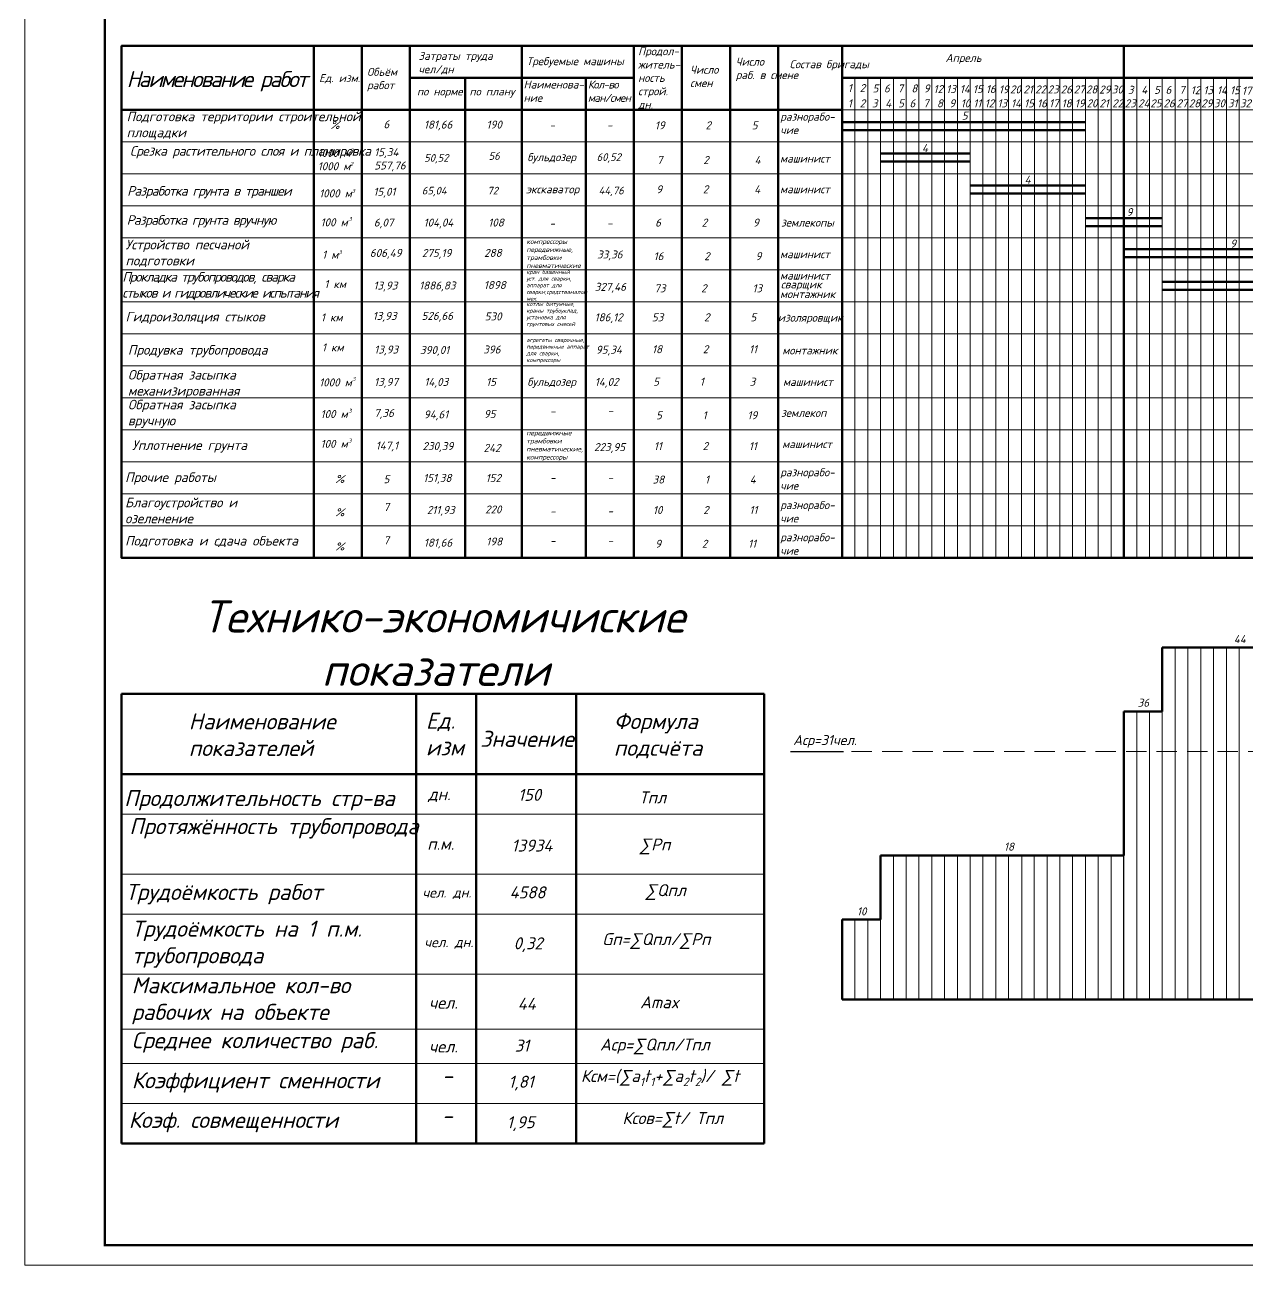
# Model space of a CAD drawing. Header units: millimetres. Extents: x 27137 to 30937, y -4667 to -569.
# Drawn here: x 28249.2 to 28554.6, y -3365.2 to -3055.1 of the extents above; entities that cross this region are included whole.
import ezdxf

# ---------------------------------------------------------------- set-up
doc = ezdxf.new("R2010")
doc.units = ezdxf.units.MM
doc.header["$LTSCALE"] = 0.4
doc.linetypes.add('штриховаяX2', pattern=[38.1, 25.4, -12.7])
doc.styles.add('Isocpeur', font='isocpeui.ttf', dxfattribs={"height": 2.5})
doc.styles.get("Standard").update_dxf_attribs({"font": 'isocpeui.ttf', "height": 2.5})

msp = doc.modelspace()

# ---------------------------------------------------------------- linework, layer by layer
at = {"lineweight": 15}
for p, q in [((28321.3691, -3060.4002), (28345.3691, -3060.4002)), ((28345.3691, -3076.4002), (28345.3691, -3060.4002)), ((28357.3691, -3060.4002), (28373.3691, -3060.4002)), ((28373.3691, -3060.4002), (28401.3691, -3060.4002)), ((28401.3691, -3060.4002), (28413.3691, -3060.4002)), ((28401.3691, -3068.4002), (28401.3691, -3060.4002)), ((28413.3691, -3060.4002), (28425.3691, -3060.4002)), ((28425.3691, -3060.4002), (28437.3691, -3060.4002)), ((28373.3691, -3068.4002), (28401.3691, -3068.4002)), ((28453.3691, -3068.4002), (28456.5691, -3068.4002)), ((28453.3691, -3076.4002), (28453.3691, -3068.4002)), ((28456.5691, -3068.4002), (28456.5691, -3140.4002)), ((28459.7691, -3140.4002), (28459.7691, -3068.4002)), ((28462.9691, -3068.4002), (28462.9691, -3140.4002)), ((28466.1691, -3068.4002), (28469.3691, -3068.4002)), ((28466.1691, -3140.4002), (28466.1691, -3068.4002)), ((28469.3691, -3068.4002), (28469.3691, -3140.4002)), ((28472.5691, -3068.4002), (28475.7691, -3068.4002)), ((28472.5691, -3140.4002), (28472.5691, -3068.4002)), ((28475.7691, -3068.4002), (28475.7691, -3140.4002)), ((28478.9691, -3068.4002), (28482.1691, -3068.4002)), ((28478.9691, -3140.4002), (28478.9691, -3068.4002)), ((28482.1691, -3068.4002), (28482.1691, -3188.4002)), ((28485.3691, -3068.4002), (28488.5691, -3068.4002)), ((28485.3691, -3068.4002), (28485.3691, -3140.4002)), ((28488.5691, -3068.4002), (28488.5691, -3140.4002)), ((28491.7691, -3068.4002), (28494.9691, -3068.4002)), ((28491.7691, -3140.4002), (28491.7691, -3068.4002)), ((28494.9691, -3068.4002), (28494.9691, -3140.4002)), ((28498.1691, -3068.4002), (28501.3691, -3068.4002)), ((28498.1691, -3140.4002), (28498.1691, -3068.4002)), ((28501.4659, -3188.4002), (28501.4659, -3068.4002)), ((28504.5691, -3068.4002), (28507.7691, -3068.4002)), ((28504.5691, -3140.4002), (28504.5691, -3068.4002)), ((28507.7691, -3068.4002), (28507.7691, -3140.4002)), ((28510.9691, -3068.4002), (28514.1691, -3068.4002)), ((28510.9691, -3140.4002), (28510.9691, -3068.4002)), ((28514.1691, -3068.4002), (28514.1691, -3140.4002)), ((28517.3691, -3068.4002), (28520.5691, -3068.4002)), ((28517.3691, -3140.4002), (28517.3691, -3068.4002)), ((28520.5691, -3068.4002), (28520.5691, -3140.4002)), ((28523.7691, -3068.4002), (28526.9691, -3068.4002)), ((28526.9691, -3068.4002), (28526.9691, -3140.4002)), ((28530.1691, -3068.4002), (28533.3691, -3068.4002)), ((28530.1691, -3140.4002), (28530.1691, -3068.4002)), ((28533.3691, -3068.4002), (28533.3691, -3140.4002)), ((28536.5691, -3068.4002), (28539.7691, -3068.4002)), ((28536.5691, -3140.4002), (28536.5691, -3068.4002)), ((28539.7691, -3068.4002), (28539.7691, -3140.4002)), ((28542.9691, -3068.4002), (28546.1691, -3068.4002)), ((28542.9691, -3140.4002), (28542.9691, -3068.4002)), ((28546.1691, -3068.4002), (28546.1691, -3140.4002)), ((28549.3691, -3068.4002), (28552.5691, -3068.4002)), ((28549.3691, -3140.4002), (28549.3691, -3068.4002)), ((28552.5691, -3068.4002), (28552.5691, -3140.4002)), ((28321.3691, -3076.4002), (28333.3691, -3076.4002)), ((28333.3691, -3076.4002), (28345.3691, -3076.4002)), ((28357.3691, -3076.4002), (28373.3691, -3076.4002)), ((28357.3691, -3076.4002), (28373.3691, -3076.4002)), ((28373.3691, -3076.4002), (28389.3691, -3076.4002)), ((28453.3691, -3076.4002), (28453.3691, -3080.1525)), ((28933.3691, -3076.4002), (28453.3691, -3076.4002)), ((28273.3691, -3084.4002), (28453.3691, -3084.4002)), ((28453.3691, -3084.4002), (28933.3691, -3084.4002)), ((28273.3691, -3092.4002), (28453.3691, -3092.4002)), ((28453.3691, -3092.4002), (28933.3691, -3092.4002)), ((28273.3691, -3100.4002), (28933.3691, -3100.4002)), ((28321.3691, -3108.4002), (28321.3691, -3104.4002)), ((28273.3691, -3108.4002), (28321.3691, -3108.4002)), ((28453.3691, -3108.4002), (28321.3691, -3108.4002)), ((28453.3691, -3112.4002), (28453.3691, -3108.4002)), ((28453.3691, -3108.4002), (28933.3691, -3108.4002)), ((28504.5691, -3108.4002), (28504.5691, -3110.5175)), ((28321.3691, -3116.4002), (28321.3691, -3112.4002)), ((28507.7691, -3112.3518), (28507.7691, -3113.2438)), ((28273.3691, -3116.4002), (28321.3691, -3116.4002)), ((28453.3691, -3116.4002), (28321.3691, -3116.4002)), ((28453.3691, -3124.4002), (28453.3691, -3116.4002)), ((28453.3691, -3116.4002), (28933.3691, -3116.4002)), ((28273.3691, -3124.4002), (28321.3691, -3124.4002)), ((28321.3691, -3128.4002), (28321.3691, -3124.4002)), ((28321.3691, -3124.4002), (28453.3691, -3124.4002)), ((28453.3691, -3124.4002), (28933.3691, -3124.4002)), ((28453.3691, -3136.4002), (28453.3691, -3128.4002)), ((28273.3691, -3132.4002), (28453.3691, -3132.4002)), ((28453.3691, -3140.4002), (28453.3691, -3132.4002)), ((28453.3691, -3132.4002), (28933.3691, -3132.4002)), ((28321.3691, -3140.4002), (28321.3691, -3136.4002)), ((28273.3691, -3140.4002), (28321.3691, -3140.4002)), ((28273.3691, -3140.4002), (28321.3691, -3140.4002)), ((28321.3691, -3144.4002), (28321.3691, -3140.4002)), ((28321.3691, -3140.4002), (28453.3691, -3140.4002)), ((28453.3691, -3140.4002), (28321.3691, -3140.4002)), ((28453.3691, -3140.4002), (28933.3691, -3140.4002)), ((28453.3691, -3140.4002), (28933.3691, -3140.4002)), ((28456.5691, -3140.4002), (28456.5691, -3188.4002)), ((28459.7691, -3188.4002), (28459.7691, -3140.4002)), ((28462.9691, -3140.4002), (28462.9691, -3188.4002)), ((28466.1691, -3188.4002), (28466.1691, -3140.4002)), ((28469.3691, -3140.4002), (28469.3691, -3188.4002)), ((28472.5691, -3188.4002), (28472.5691, -3140.4002)), ((28475.7691, -3140.4002), (28475.7691, -3188.4002)), ((28478.9691, -3188.4002), (28478.9691, -3140.4002)), ((28485.3691, -3140.4002), (28485.3691, -3188.4002)), ((28488.5691, -3140.4002), (28488.5691, -3188.4002)), ((28491.7691, -3188.4002), (28491.7691, -3140.4002)), ((28494.9691, -3140.4002), (28494.9691, -3188.4002)), ((28498.1691, -3188.4002), (28498.1691, -3140.4002)), ((28504.5691, -3188.4002), (28504.5691, -3140.4002)), ((28507.7691, -3140.4002), (28507.7691, -3188.4002)), ((28510.9691, -3188.4002), (28510.9691, -3140.4002)), ((28514.1691, -3140.4002), (28514.1691, -3188.4002)), ((28517.3691, -3188.4002), (28517.3691, -3140.4002)), ((28520.5691, -3140.4002), (28520.5691, -3188.4002)), ((28526.9691, -3140.4002), (28526.9691, -3188.4002)), ((28530.1691, -3188.4002), (28530.1691, -3140.4002)), ((28533.3691, -3140.4002), (28533.3691, -3188.4002)), ((28536.5691, -3188.4002), (28536.5691, -3140.4002)), ((28539.7691, -3140.4002), (28539.7691, -3188.4002)), ((28542.9691, -3188.4002), (28542.9691, -3140.4002)), ((28546.1691, -3140.4002), (28546.1691, -3188.4002)), ((28549.3691, -3188.4002), (28549.3691, -3140.4002)), ((28552.5691, -3140.4002), (28552.5691, -3188.4002)), ((28453.3691, -3148.4002), (28453.3691, -3144.4002)), ((28273.3691, -3148.4002), (28321.3691, -3148.4002)), ((28321.3691, -3152.4002), (28321.3691, -3148.4002)), ((28321.3691, -3148.4002), (28453.3691, -3148.4002)), ((28453.3691, -3148.4002), (28933.3691, -3148.4002)), ((28453.3691, -3156.4002), (28453.3691, -3152.4002)), ((28273.3691, -3156.4002), (28321.3691, -3156.4002)), ((28321.3691, -3156.4002), (28453.3691, -3156.4002)), ((28453.3691, -3156.4002), (28933.3691, -3156.4002)), ((28507.7691, -3156.4002), (28507.7691, -3157.2096)), ((28273.3691, -3164.4002), (28321.3691, -3164.4002)), ((28321.3691, -3164.4002), (28333.3691, -3164.4002)), ((28333.3691, -3164.4002), (28441.3691, -3164.4002)), ((28373.3691, -3164.4002), (28357.3691, -3164.4002)), ((28357.3691, -3164.4002), (28373.3691, -3164.4002)), ((28401.3691, -3164.4002), (28389.3691, -3164.4002)), ((28389.3691, -3164.4002), (28401.3691, -3164.4002)), ((28453.3691, -3164.4002), (28437.3691, -3164.4002)), ((28453.3691, -3164.4002), (28453.3691, -3165.5036)), ((28453.3691, -3164.4002), (28933.3691, -3164.4002)), ((28459.7691, -3188.4002), (28459.7691, -3164.4002)), ((28273.3691, -3172.4002), (28453.3691, -3172.4002)), ((28453.3691, -3172.4002), (28933.3691, -3172.4002)), ((28273.3691, -3180.4002), (28453.3691, -3180.4002)), ((28453.3691, -3180.4002), (28933.3691, -3180.4002)), ((28453.3691, -3188.4002), (28453.3691, -3182.0002)), ((28453.3691, -3188.4002), (28453.3691, -3182.0002)), ((28536.5691, -3210.7353), (28536.5691, -3298.7353)), ((28539.7691, -3298.7353), (28539.7691, -3210.7353)), ((28542.9691, -3210.7353), (28542.9691, -3298.7353)), ((28546.1691, -3298.7353), (28546.1691, -3210.7353)), ((28549.3691, -3210.7353), (28549.3691, -3298.7353)), ((28552.5691, -3298.7353), (28552.5691, -3210.7353)), ((28361.9306, -3222.3935), (28376.9306, -3222.3935)), ((28526.9691, -3298.7353), (28526.9691, -3226.7353)), ((28530.1691, -3226.7353), (28530.1691, -3298.7353)), ((28533.3691, -3226.7353), (28533.3691, -3298.7353)), ((28273.3691, -3242.3935), (28273.3691, -3257.3935)), ((28273.3691, -3252.3935), (28433.9306, -3252.3935)), ((28466.1691, -3262.7353), (28466.1691, -3298.7353)), ((28469.3691, -3298.7353), (28469.3691, -3262.7353)), ((28472.5691, -3262.7353), (28472.5691, -3298.7353)), ((28475.7691, -3298.7353), (28475.7691, -3262.7353)), ((28478.9691, -3262.7353), (28478.9691, -3298.7353)), ((28482.1691, -3262.7353), (28482.1691, -3298.7353)), ((28485.3691, -3262.7353), (28485.3691, -3298.7353)), ((28488.5691, -3298.7353), (28488.5691, -3262.7353)), ((28491.7691, -3262.7353), (28491.7691, -3298.7353)), ((28494.9691, -3298.7353), (28494.9691, -3262.7353)), ((28498.2659, -3298.7353), (28498.2659, -3262.7353)), ((28501.3691, -3298.7353), (28501.3691, -3262.7353)), ((28504.5691, -3262.7353), (28504.5691, -3298.7353)), ((28507.7691, -3298.7353), (28507.7691, -3262.7353)), ((28510.9691, -3262.7353), (28510.9691, -3298.7353)), ((28514.1691, -3298.7353), (28514.1691, -3262.7353)), ((28517.3691, -3262.7353), (28517.3691, -3298.7353)), ((28520.5691, -3262.7353), (28520.5691, -3298.7353)), ((28523.7691, -3262.7353), (28523.7691, -3298.7353)), ((28273.3691, -3267.3935), (28433.9306, -3267.3935)), ((28273.3691, -3277.3935), (28433.9306, -3277.3935)), ((28456.5691, -3298.7353), (28456.5691, -3278.7353)), ((28459.7691, -3278.7353), (28459.7691, -3298.7353)), ((28462.9691, -3278.7353), (28462.9691, -3298.7353)), ((28273.3691, -3292.3935), (28433.9306, -3292.3935)), ((28273.3691, -3306.2025), (28433.9306, -3306.2025)), ((28433.9306, -3314.7498), (28273.3691, -3314.7498)), ((28273.3691, -3324.7498), (28426.9306, -3324.7498)), ((28433.9306, -3324.7498), (28273.3691, -3324.7498)), ((28361.9306, -3324.7498), (28386.9306, -3324.7498)), ((28426.9306, -3324.7498), (28433.9306, -3324.7498))]:
    msp.add_line(p, q, dxfattribs=at)
at = {"lineweight": 53, "ltscale": 0.5}
for p, q in [((28321.3691, -3060.4002), (28321.3691, -3068.4002)), ((28333.3691, -3076.4002), (28333.3691, -3060.4002)), ((28345.3691, -3060.4002), (28345.3691, -3076.4002)), ((28373.3691, -3060.4002), (28373.3691, -3068.4002)), ((28401.3691, -3060.4002), (28401.3691, -3076.4002)), ((28413.3691, -3060.4002), (28413.3691, -3076.4002)), ((28425.3691, -3076.4002), (28425.3691, -3060.4002)), ((28437.3691, -3060.4002), (28437.3691, -3076.4002)), ((28453.3691, -3060.4002), (28933.3691, -3060.4002)), ((28453.3691, -3060.4002), (28453.3691, -3068.4002)), ((28523.7691, -3068.4002), (28523.7691, -3060.4002)), ((28345.3691, -3068.4002), (28401.3691, -3068.4002)), ((28359.1959, -3068.4002), (28359.1959, -3076.4002)), ((28373.3691, -3076.4002), (28373.3691, -3068.4002)), ((28389.3691, -3076.4002), (28389.3691, -3068.4002)), ((28453.3691, -3068.4002), (28933.3691, -3068.4002)), ((28453.3691, -3068.4002), (28453.3691, -3140.4002)), ((28459.7691, -3068.4002), (28462.9691, -3068.4002)), ((28523.7691, -3068.4002), (28523.7691, -3140.4002)), ((28273.3691, -3076.4002), (28441.3691, -3076.4002)), ((28333.3691, -3140.4002), (28333.3691, -3076.4002)), ((28345.3691, -3140.4002), (28345.3691, -3076.4002)), ((28359.1959, -3140.4002), (28359.1959, -3076.4002)), ((28373.3691, -3076.4002), (28373.3691, -3140.4002)), ((28389.3691, -3140.4002), (28389.3691, -3076.4002)), ((28401.3691, -3076.4002), (28401.3691, -3140.4002)), ((28413.3691, -3076.4002), (28425.3691, -3076.4002)), ((28413.3691, -3140.4002), (28413.3691, -3076.4002)), ((28437.3691, -3076.4002), (28425.3691, -3076.4002)), ((28425.3691, -3076.4002), (28425.3691, -3140.4002)), ((28437.3691, -3076.4002), (28453.3691, -3076.4002)), ((28437.3691, -3140.4002), (28437.3691, -3076.4002)), ((28333.3691, -3164.4002), (28333.3691, -3140.4002)), ((28345.3691, -3164.4002), (28345.3691, -3140.4002)), ((28359.1959, -3164.4002), (28359.1959, -3140.4002)), ((28373.3691, -3140.4002), (28373.3691, -3164.4002)), ((28389.3691, -3164.4002), (28389.3691, -3140.4002)), ((28401.3691, -3140.4002), (28401.3691, -3164.4002)), ((28413.3691, -3164.4002), (28413.3691, -3140.4002)), ((28425.3691, -3140.4002), (28425.3691, -3164.4002)), ((28437.3691, -3164.4002), (28437.3691, -3140.4002)), ((28453.3691, -3140.4002), (28453.3691, -3164.4002)), ((28523.7691, -3140.4002), (28523.7691, -3188.4002)), ((28321.3691, -3156.4002), (28321.3691, -3160.4002)), ((28333.3691, -3164.4002), (28333.3691, -3188.4002)), ((28345.3691, -3188.4002), (28345.3691, -3164.4002)), ((28359.1959, -3188.4002), (28359.1959, -3164.4002)), ((28373.3691, -3164.4002), (28373.3691, -3188.4002)), ((28389.3691, -3188.4002), (28389.3691, -3164.4002)), ((28401.3691, -3164.4002), (28401.3691, -3188.4002)), ((28413.3691, -3188.4002), (28413.3691, -3164.4002)), ((28425.3691, -3164.4002), (28425.3691, -3188.4002)), ((28437.3691, -3188.4002), (28437.3691, -3164.4002)), ((28453.3691, -3164.4002), (28453.3691, -3188.4002)), ((28453.3691, -3188.4002), (28933.3691, -3188.4002)), ((28533.3691, -3210.7353), (28574.9691, -3210.7353)), ((28533.3691, -3218.7353), (28533.3691, -3210.7353)), ((28533.3691, -3218.7353), (28533.3691, -3210.7353)), ((28533.3691, -3226.7353), (28533.3691, -3218.7353)), ((28533.3691, -3226.7353), (28533.3691, -3218.7353)), ((28273.3691, -3222.3935), (28273.3691, -3242.3935)), ((28273.3691, -3222.3935), (28346.9306, -3222.3935)), ((28346.9306, -3242.3935), (28346.9306, -3222.3935)), ((28346.9306, -3222.3935), (28361.9306, -3222.3935)), ((28361.9306, -3222.3935), (28361.9306, -3266.0136)), ((28361.9306, -3266.0136), (28361.9306, -3222.3935)), ((28361.9306, -3222.3935), (28386.9306, -3222.3935)), ((28373.3691, -3222.3935), (28388.3691, -3222.3935)), ((28376.9306, -3222.3935), (28426.9306, -3222.3935)), ((28386.9306, -3222.3935), (28386.9306, -3256.5339)), ((28433.9306, -3222.3935), (28426.9306, -3222.3935)), ((28433.9306, -3324.7498), (28433.9306, -3222.3198)), ((28523.7691, -3226.7353), (28533.3691, -3226.7353)), ((28523.7691, -3226.7353), (28523.7691, -3244.7353)), ((28523.7691, -3244.7353), (28523.7691, -3226.7353)), ((28433.9306, -3334.7498), (28433.9306, -3234.7498)), ((28273.3691, -3242.3935), (28426.9306, -3242.3935)), ((28273.3691, -3242.3935), (28273.3691, -3252.3935)), ((28346.9306, -3242.3935), (28346.9306, -3285.2022)), ((28426.9306, -3242.3935), (28433.9306, -3242.3935)), ((28523.7691, -3244.7353), (28523.7691, -3262.7353)), ((28523.7691, -3262.7353), (28523.7691, -3244.7353)), ((28273.3691, -3252.3935), (28273.3691, -3267.3935)), ((28386.9306, -3334.7498), (28386.9306, -3256.4954)), ((28273.3691, -3259.7498), (28273.3691, -3321.913)), ((28462.9691, -3262.7353), (28523.7691, -3262.7353)), ((28462.9691, -3270.7353), (28462.9691, -3262.7353)), ((28462.9691, -3270.7353), (28462.9691, -3262.7353)), ((28273.3691, -3267.3935), (28273.3691, -3277.3935)), ((28361.9306, -3265.4929), (28361.9306, -3334.7498)), ((28462.9691, -3278.7353), (28462.9691, -3270.7353)), ((28462.9691, -3278.7353), (28462.9691, -3270.7353)), ((28273.3691, -3277.3935), (28273.3691, -3287.3935)), ((28346.9306, -3279.7498), (28346.9306, -3334.7498)), ((28453.3691, -3278.7353), (28462.9691, -3278.7353)), ((28453.3691, -3288.7353), (28453.3691, -3278.7353)), ((28273.3691, -3287.3935), (28273.3691, -3292.3935)), ((28453.3691, -3298.7353), (28453.3691, -3288.7353)), ((28273.3691, -3292.3935), (28273.3691, -3302.3935)), ((28453.3691, -3298.7353), (28933.3691, -3298.7353)), ((28273.3691, -3314.7498), (28273.3691, -3324.7498)), ((28273.3691, -3324.7498), (28273.3691, -3334.7498)), ((28273.3691, -3334.7498), (28426.9306, -3334.7498)), ((28426.9306, -3334.7498), (28433.9306, -3334.7498))]:
    msp.add_line(p, q, dxfattribs=at)
at = {"lineweight": 70}
for p, q in [((28453.3691, -3079.4358), (28514.1691, -3079.4358)), ((28453.3691, -3081.4358), (28514.1691, -3081.4358)), ((28462.9691, -3087.3328), (28485.3691, -3087.3328)), ((28462.9691, -3089.3328), (28485.3691, -3089.3328)), ((28485.3691, -3095.3187), (28514.1691, -3095.3187)), ((28485.3691, -3097.3187), (28514.1691, -3097.3187)), ((28514.1691, -3103.4593), (28533.3691, -3103.4593)), ((28514.1691, -3105.4593), (28533.3691, -3105.4593)), ((28523.7691, -3111.2273), (28574.9691, -3111.2273)), ((28523.7691, -3113.2273), (28574.9691, -3113.2273)), ((28533.3691, -3119.3747), (28766.9691, -3119.3747)), ((28533.3691, -3121.3747), (28766.9691, -3121.3747))]:
    msp.add_line(p, q, dxfattribs=at)
at = {"lineweight": 15, "ltscale": 0.5}
for p, q in [((28488.5691, -3087.9593), (28488.5691, -3140.4002)), ((28504.5691, -3087.9593), (28504.5691, -3140.4002)), ((28533.3691, -3121.3747), (28533.3691, -3140.4002)), ((28488.5691, -3140.4002), (28488.5691, -3188.4002)), ((28504.5691, -3140.4002), (28504.5691, -3188.4002)), ((28533.3691, -3140.4002), (28533.3691, -3188.4002)), ((28530.1691, -3226.7353), (28530.1691, -3298.7353)), ((28533.3691, -3226.7353), (28533.3691, -3298.7353)), ((28485.3691, -3262.7353), (28485.3691, -3298.7353)), ((28501.3691, -3262.7353), (28501.3691, -3298.7353))]:
    msp.add_line(p, q, dxfattribs=at)
at = {"color": 0, "lineweight": 15}
for p, q in [((28425.3691, -3164.4002), (28413.3691, -3164.4002)), ((28413.3691, -3164.4002), (28425.3691, -3164.4002))]:
    msp.add_line(p, q, dxfattribs=at)
at = {"linetype": 'штриховаяX2', "lineweight": 15, "ltscale": 0.5}
msp.add_line((28440.5118, -3236.7353), (28934.8031, -3236.7353), dxfattribs=at)
at = {"ltscale": 0.5}
for p, q in [((28440.5118, -3236.7353), (28453.6972, -3236.7353)), ((28523.7691, -3298.7353), (28523.7691, -3236.7353)), ((28523.7691, -3298.7353), (28523.7691, -3262.7353))]:
    msp.add_line(p, q, dxfattribs=at)
at = {"color": 7, "lineweight": 15}
msp.add_lwpolyline([(28249.1837, -3365.1633), (29090.1837, -3365.1633), (29090.1837, -2771.1633), (28249.1837, -2771.1633)], close=True, dxfattribs=at)
at = {"lineweight": 15, "const_width": 0.6}
msp.add_lwpolyline([(28269.1837, -3360.1633), (29085.1837, -3360.1633), (29085.1837, -2776.1633), (28269.1837, -2776.1633)], close=True, dxfattribs=at)
msp.add_lwpolyline([(28269.1837, -2776.1633), (29085.1837, -2776.1633), (29085.1837, -3360.1633), (28269.1837, -3360.1633)], dxfattribs=at)
at = {"lineweight": 53, "ltscale": 0.5}
for points in [[(28278.1691, -3060.4002), (28273.3691, -3060.4002), (28321.3691, -3060.4002)], [(28453.3691, -3060.4002), (28273.3691, -3060.4002), (28273.3691, -3156.4002), (28273.3691, -3160.4002), (28273.3691, -3164.4002), (28273.3691, -3172.4002), (28273.3691, -3180.4002), (28273.3691, -3188.4002), (28453.3691, -3188.4002)], [(28321.3691, -3068.4002), (28321.3691, -3140.4002), (28321.3691, -3164.4002), (28321.3691, -3188.4002)]]:
    msp.add_lwpolyline(points, dxfattribs=at)

# ---------------------------------------------------------------- texts
at = {"lineweight": 15, "attachment_point": 1}
for s, width, gutter_width, heights, insert, char_height in [('Затраты труда \\Pчел/дн', 28.457231, 12.5, [9.4384], (28347.5345, -3061.9139), 2), ('Продол-\\Pжитель-\\Pность\\Pстрой.\\Pдн.', 15, 12.5, [0], (28402.4019, -3060.7452), 2), ('Апрель', 64.209377, 12.5, [0], (28479.191, -3062.4201), 2), ('Обьём\\Pработ', 30, 12.5, [0], (28334.6818, -3065.8976), 2), ('Требуемые машины', 35, 12.5, [0], (28374.5299, -3063.2343), 2), ('Число\\Pсмен', 15, 12.5, [0], (28415.3973, -3065.3536), 2), ('Число \\Pраб. в смене', 15, 12.5, [8.6667], (28426.8003, -3063.348), 2), ('Состав бригады', 20, 12.5, [0], (28440.2516, -3063.9898), 2), ('{\\T0.8;Наименование работ}', 60, 12.5, [0], (28274.6318, -3066.7046), 4), ('Ед. изм.', 15, 12.5, [0], (28322.6871, -3067.4653), 2), ('Наименова-\\Pние', 20, 12.5, [0], (28373.7835, -3069.0606), 2), ('{\\T0.9;Кол-во\\Pман/смен}', 15, 12.5, [0], (28389.852, -3069.0646), 2), ('по норме', 20, 12.5, [0], (28347.1594, -3070.7977), 2), ('по плану', 20, 12.5, [0], (28360.2708, -3070.7977), 2), ('1', 8.923798, 12.5, [0], (28454.7907, -3069.9453), 2), ('2', 8.923798, 12.5, [0], (28457.7779, -3069.9453), 2), ('5', 8.923798, 12.5, [0], (28460.9716, -3070.0398), 2), ('6', 8.923798, 12.5, [0], (28463.8307, -3070.0398), 2), ('7', 8.923798, 12.5, [0], (28467.2301, -3070.0398), 2), ('8', 8.923798, 12.5, [0], (28470.6731, -3070.0398), 2), ('9', 8.923798, 12.5, [0], (28473.766, -3070.0398), 2), ('12', 8.923798, 12.5, [0], (28476.1964, -3070.2), 2), ('13', 8.923798, 12.5, [0], (28479.3689, -3070.2), 2), ('14', 8.923798, 12.5, [0], (28482.7722, -3070.2), 2), ('15', 8.923798, 12.5, [0], (28486.0314, -3070.2), 2), ('16', 8.923798, 12.5, [0], (28489.2905, -3070.2), 2), ('19', 8.923798, 12.5, [0], (28492.5343, -3070.2849), 2), ('20', 8.923798, 12.5, [0], (28495.3095, -3070.2849), 2), ('21', 8.923798, 12.5, [0], (28498.6503, -3070.2849), 2), ('22', 8.923798, 12.5, [0], (28501.5792, -3070.2849), 2), ('23', 8.923798, 12.5, [0], (28504.7008, -3070.2849), 2), ('26', 8.923798, 12.5, [0], (28507.9659, -3070.2968), 2), ('27', 8.923798, 12.5, [0], (28511.2131, -3070.2968), 2), ('28', 8.923798, 12.5, [0], (28514.2779, -3070.2968), 2), ('29', 8.923798, 12.5, [0], (28517.573, -3070.3099), 2), ('30', 8.923798, 12.5, [0], (28520.7481, -3070.3099), 2), ('3', 8.923798, 12.5, [0], (28524.7642, -3070.3911), 2), ('4', 8.923798, 12.5, [0], (28528.1117, -3070.3911), 2), ('5', 8.923798, 12.5, [0], (28531.3105, -3070.3911), 2), ('6', 8.923798, 12.5, [0], (28534.1695, -3070.3911), 2), ('7', 8.923798, 12.5, [0], (28537.569, -3070.3911), 2), ('12', 8.923798, 12.5, [0], (28540.455, -3070.4826), 2), ('13', 8.923798, 12.5, [0], (28543.6275, -3070.4826), 2), ('14', 8.923798, 12.5, [0], (28547.0308, -3070.4826), 2), ('15', 8.923798, 12.5, [0], (28550.29, -3070.4826), 2), ('17', 8.923798, 12.5, [0], (28553.2385, -3070.6112), 2), ('1', 8.923798, 12.5, [0], (28454.7907, -3073.7662), 2), ('2', 8.923798, 12.5, [0], (28457.7779, -3073.7662), 2), ('3', 8.923798, 12.5, [0], (28460.8014, -3073.7662), 2), ('4', 8.923798, 12.5, [0], (28464.1489, -3073.7662), 2), ('5', 8.923798, 12.5, [0], (28467.3477, -3073.7662), 2), ('6', 8.923798, 12.5, [0], (28470.2067, -3073.7662), 2), ('7', 8.923798, 12.5, [0], (28473.6062, -3073.7662), 2), ('8', 8.923798, 12.5, [0], (28477.0492, -3073.7662), 2), ('9', 8.923798, 12.5, [0], (28480.142, -3073.7662), 2), ('10', 8.923798, 12.5, [0], (28482.9973, -3073.7662), 2), ('11', 8.923798, 12.5, [0], (28486.1411, -3073.7662), 2), ('12', 8.923798, 12.5, [0], (28488.9964, -3073.7662), 2), ('13', 8.923798, 12.5, [0], (28492.1689, -3073.7662), 2), ('14', 8.923798, 12.5, [0], (28495.5722, -3073.7662), 2), ('15', 8.923798, 12.5, [0], (28498.8314, -3073.7662), 2), ('16', 8.923798, 12.5, [0], (28502.0905, -3073.7662), 2), ('17', 8.923798, 12.5, [0], (28505.0611, -3073.7662), 2), ('18', 8.923798, 12.5, [0], (28508.2049, -3073.7662), 2), ('19', 8.923798, 12.5, [0], (28511.4928, -3073.7662), 2), ('20', 8.923798, 12.5, [0], (28514.4346, -3073.7662), 2), ('21', 8.923798, 12.5, [0], (28517.6088, -3073.7662), 2), ('22', 8.923798, 12.5, [0], (28520.8375, -3073.7662), 2), ('23', 8.923798, 12.5, [0], (28523.9591, -3073.7662), 2), ('24', 8.923798, 12.5, [0], (28527.3039, -3073.7662), 2), ('25', 8.923798, 12.5, [0], (28530.3329, -3073.7662), 2), ('26', 8.923798, 12.5, [0], (28533.6491, -3073.7662), 2), ('27', 8.923798, 12.5, [0], (28536.8962, -3073.7662), 2), ('28', 8.923798, 12.5, [0], (28539.9611, -3073.7662), 2), ('29', 8.923798, 12.5, [0], (28543.0591, -3073.7662), 2), ('30', 8.923798, 12.5, [0], (28546.2341, -3073.7662), 2), ('31', 8.923798, 12.5, [0], (28549.7386, -3073.7662), 2), ('32', 8.923798, 12.5, [0], (28552.7382, -3073.7662), 2), ('Подготовка территории строительной площадки', 60, 12.5, [0], (28274.6142, -3076.844), 2.4), ('разнорабо-\\Pчие', 20, 12.5, [0], (28437.9207, -3077.097), 2), ('5', 8.923798, 12.5, [0], (28483.28, -3076.8302), 2), ('%', 15, 12.5, [0], (28325.5907, -3079.1613), 2), ('6', 15, 12.5, [0], (28338.7961, -3079.0023), 2), ('{\\fISOCPEUR|b0|i1|c204|p34;181},{\\fISOCPEUR|b0|i1|c204|p34;66}', 12.151566, 12.5, [0], (28348.8932, -3079.082), 2), ('{\\fISOCPEUR|b0|i1|c204|p34;190}', 12.151566, 12.5, [0], (28364.518, -3079.0839), 2), ('-', 15.304504, 12.5, [0], (28380.246, -3079.2507), 2), ('-', 15.304504, 12.5, [0], (28394.6115, -3079.2005), 2), ('19        2        5', 45, 12.5, [0], (28406.5815, -3079.2614), 2), ('{\\T0.95;Срезка растительного слоя и планировка}', 60, 12.5, [0], (28275.4493, -3085.4677), 2.4), ('1000 м\\P1000 м', 15, 12.5, [0], (28322.3518, -3086.1632), 2), ('3', 15, 12.5, [0], (28330.5271, -3086.0866), 1), ('\\pi1.4449;{\\fISOCPEUR|b0|i1|c204|p34;15},{\\fISOCPEUR|b0|i1|c204|p34;34\\P\\pi0.29641;557},{\\fISOCPEUR|b0|i1|c204|p34;76}', 8.715556, 12.5, [0], (28335.0349, -3085.9717), 2), ('{\\fISOCPEUR|b0|i1|c204|p34;50},{\\fISOCPEUR|b0|i1|c204|p34;52}', 13.371299, 12.5, [2.88], (28348.9502, -3087.4446), 1.92), ('{\\fISOCPEUR|b0|i1|c204|p34;56}', 13.371299, 12.5, [2.88], (28365.0457, -3086.9764), 1.92), ('бульдозер', 15.304504, 12.5, [0], (28374.7188, -3087.2261), 2), ('4', 8.923798, 12.5, [0], (28473.3194, -3084.9324), 2), ('2', 15, 12.5, [0], (28330.461, -3089.4096), 1), ('7        2         4', 45, 12.5, [0], (28407.0928, -3087.9277), 2), ('машинист', 20, 12.5, [0], (28437.8637, -3087.5677), 2), ('4', 8.923798, 12.5, [0], (28498.9742, -3092.8281), 2), ('{\\T0.9;Разработка грунта в траншеи}', 60, 12.5, [0], (28274.7675, -3095.4468), 2.4), ('1000 м', 15, 12.5, [0], (28322.7204, -3096.2716), 2), ('3', 15, 12.5, [0], (28330.8811, -3096.1618), 1), ('{\\fISOCPEUR|b0|i1|c204|p34;65},{\\fISOCPEUR|b0|i1|c204|p34;04}', 13.371299, 12.5, [0], (28348.3649, -3095.6271), 1.92), ('{\\fISOCPEUR|b0|i1|c204|p34;72}', 13.371299, 12.5, [0], (28364.7306, -3095.6271), 1.92), ('экскаватор', 15.304504, 12.5, [0], (28374.3859, -3095.2513), 2), ('  9        2         4', 45, 12.5, [0], (28404.3713, -3095.2565), 2), ('машинист', 20, 12.5, [0], (28437.8637, -3095.2407), 2), ('{\\T0.9;Разработка грунта вручную}', 60, 12.5, [0], (28274.6382, -3102.7279), 2.4), ('3', 15, 12.5, [0], (28330.0292, -3103.1957), 1), ('9', 8.923798, 12.5, [0], (28524.4246, -3100.9543), 2), ('100 м', 15, 12.5, [0], (28323.0608, -3103.5111), 2), ('-', 15.304504, 12.5, [0], (28380.246, -3103.7678), 2), ('-', 15.304504, 12.5, [0], (28394.6115, -3103.7176), 2), ('   6        2         9', 45, 12.5, [2.5], (28402.8343, -3103.5719), 2), ('землекопы', 20, 12.5, [0], (28438.1268, -3103.5716), 2), ('Устройство песчаной\\Pподготовки', 60, 12.5, [7.6074], (28274.3472, -3108.8693), 2.4), ('компрессоры \\Pпередвижные,\\Pтрамбовки\\Pпневматические', 15.304504, 12.5, [13.1252], (28374.5007, -3108.7073), 1.2), ('9', 8.923798, 12.5, [0], (28550.3228, -3108.8188), 2), ('\\P1 м', 15, 12.5, [0], (28323.465, -3108.2675), 2), ('3', 15, 12.5, [0], (28327.5713, -3111.4693), 1), ('машинист', 20, 12.5, [0], (28437.8637, -3111.4717), 2), ('{\\fISOCPEUR|b0|i1|c204|p34;\\T0.8;Прокладка трубопроводов, сварка\\Pстыков и\\fISOCPEUR|b0|i1|c0|p34; \\fISOCPEUR|b0|i1|c204|p34;гидровлические испытания}', 63.85238, 12.5, [10.6306], (28273.5525, -3116.9269), 2.4), ('кран башенный\\Pуст. для сварки,\\Pаппарат для сварки,средствамалой \\Pмех.', 15.304504, 12.5, [13.1252], (28374.5007, -3116.4047), 1), ('машинист', 20, 12.5, [0], (28437.8637, -3116.8185), 2), ('1 {\\fISOCPEUR|b0|i1|c204|p34;км}', 15, 12.5, [0], (28324.0063, -3118.9504), 2), ('сварщик', 20, 12.5, [0], (28438.0541, -3119.0132), 2), ('котлы битумные,\\Pкраны трубоуклад,\\Pустановка для \\Pгрунтовых смесей', 15.304504, 12.5, [13.1252], (28374.5007, -3124.406), 1), ('монтажник', 20, 12.5, [0], (28437.8637, -3121.4377), 2), ('Гидроизоляция стыков', 60, 12.5, [0], (28274.3472, -3126.8905), 2.4), ('1 км', 15, 12.5, [0], (28323.1444, -3127.2813), 2), ('526,66', 15, 12.5, [0], (28348.3073, -3126.8946), 2), ('530', 15, 12.5, [0], (28364.0716, -3127.0244), 2), ('186,12', 13.371299, 12.5, [0], (28391.5291, -3127.2396), 2), ('изоляровщик', 20, 12.5, [0], (28437.2979, -3127.3331), 2), ('агрегаты сварочные,\\Pпередвижные аппарат \\Pдля сварки,\\Pкомпрессоры', 15.304504, 12.5, [13.1252], (28374.5007, -3133.4056), 1), ('Продувка трубопровода', 60, 12.5, [0], (28274.9404, -3135.1843), 2.4), ('1 км', 15, 12.5, [0], (28323.407, -3134.7758), 2), ('390,01', 15, 12.5, [0], (28347.908, -3135.4105), 2), ('396', 15, 12.5, [0], (28363.6943, -3135.2981), 2), ('95,34', 13.371299, 12.5, [0], (28391.8387, -3135.3461), 2), ('монтажник', 20, 12.5, [0], (28438.4294, -3135.5196), 2), ('Обратная засыпка\\Pмеханизированная', 60, 12.5, [8.1917], (28274.9404, -3141.4134), 2.4), ('1000 м', 15, 12.5, [0], (28322.7204, -3143.5152), 2), ('3', 15, 12.5, [0], (28331.001, -3143.1643), 1), ('бульдозер', 15.304504, 12.5, [0], (28374.7188, -3143.3778), 2), ('машинист', 20, 12.5, [0], (28438.6027, -3143.4058), 2), ('Обратная засыпка\\Pвручную', 60, 12.5, [8.1917], (28274.9404, -3148.8636), 2.4), ('100 м', 15, 12.5, [0], (28323.0608, -3151.4328), 2), ('3', 15, 12.5, [0], (28330.0292, -3151.1173), 1), ('-', 15.304504, 12.5, [0], (28380.396, -3150.6877), 2), ('-', 15.304504, 12.5, [0], (28394.7615, -3150.6375), 2), ('землекоп', 20, 12.5, [0], (28438.1268, -3151.1387), 2), ('Уплотнение грунта', 60, 12.5, [0], (28275.971, -3159.0014), 2.4), ('100 м', 15, 12.5, [0], (28323.0608, -3158.8724), 2), ('3', 15, 12.5, [0], (28330.0292, -3158.5569), 1), ('передвижные трамбовки пневматические,\\Pкомпрессоры', 15.304504, 12.5, [13.1252], (28374.4718, -3156.5176), 1.21234), ('машинист', 20, 12.5, [0], (28438.399, -3158.942), 2), ('Прочие работы', 60, 12.5, [0], (28274.2448, -3167.0196), 2.4), ('\\pi6.53712;%', 15, 12.5, [0], (28320.2477, -3167.6419), 2), ('5', 15, 12.5, [0], (28338.7961, -3167.7149), 2), ('-', 15.304504, 12.5, [0], (28380.396, -3167.3253), 2), ('-', 15.304504, 12.5, [0], (28394.7615, -3167.2751), 2), ('разнорабо-\\Pчие', 20, 12.5, [0], (28437.9207, -3165.9865), 2), ('Благоустройство и \\Pозеленение', 60, 12.5, [0], (28274.2448, -3173.3366), 2.4), ('разнорабо-\\Pчие', 20, 12.5, [0], (28437.9207, -3174.1657), 2), ('\\pi6.53712;%', 15, 12.5, [0], (28320.2477, -3175.9695), 2), ('7', 15, 12.5, [0], (28338.7961, -3174.6643), 2), ('-', 15.304504, 12.5, [0], (28380.396, -3175.7191), 2), ('-', 15.304504, 12.5, [0], (28394.7615, -3175.6689), 2), ('Подготовка и сдача объекта', 60, 12.5, [0], (28274.2448, -3182.8933), 2.4), ('7', 15, 12.5, [0], (28338.7961, -3182.9733), 2), ('разнорабо-\\Pчие', 20, 12.5, [0], (28437.9207, -3182.2313), 2), ('\\pi6.53712;%', 15, 12.5, [0], (28320.2477, -3184.517), 2), ('-', 15.304504, 12.5, [0], (28380.396, -3183.0636), 2), ('-', 15.304504, 12.5, [0], (28394.7615, -3183.0134), 2), ('\\pi18.93372;{\\fISOCPEUR|b0|i1|c204|p34;Технико}-{\\fISOCPEUR|b0|i1|c204|p34;экономичиские }\\P\\pi48.74887;{\\fISOCPEUR|b0|i1|c204|p34;показатели}', 156.600729, 12.5, [0], (28274.6156, -3199.031), 8), ('44', 8.923798, 12.5, [0], (28551.2354, -3207.6826), 2), ('36', 8.923798, 12.5, [0], (28527.2124, -3223.5715), 2), ('Наименование \\Pпоказателей', 89.841545, 12.5, [0], (28290.1486, -3227.2354), 4), ('Ед.\\Pизм', 15, 12.5, [0], (28349.3968, -3227.0718), 4), ('Формула \\Pподсчёта', 55.769805, 12.5, [0], (28396.3307, -3227.1777), 4), ('Значение', 24.685547, 12.5, [0], (28362.9523, -3231.6036), 4), ('Продолжительность стр-ва', 73.561463, 12.5, [0], (28274.0164, -3246.414), 4), ('дн.', 15, 12.5, [0], (28349.9449, -3245.9381), 3), ('{\\H0.75x;1\\fISOCPEUR|b0|i1|c204|p34;50}', 15, 12.5, [0], (28372.4153, -3246.1052), 4), ('Тпл', 6.356017, 5, [0], (28402.6673, -3246.7546), 3), ('Протяжённость трубопровода', 73.561463, 12.5, [0], (28275.3013, -3253.4361), 4), ('п.м.', 15, 12.5, [0], (28349.7164, -3258.3453), 3), ('1{\\fISOCPEUR|b0|i1|c204|p34;3934}', 15, 12.5, [4.0515], (28370.79, -3258.7815), 3), ('∑Рп', 6.356017, 5, [0], (28402.6673, -3258.5231), 3), ('18', 8.923798, 12.5, [0], (28493.8068, -3259.5547), 2), ('Трудоёмкость работ', 73.561463, 12.5, [0], (28274.3379, -3269.8801), 4), ('{\\fISOCPEUR|b0|i1|c204|p34;4588}', 15, 12.5, [0], (28370.2924, -3270.4812), 3), ('∑Qпл', 6.356017, 5, [0], (28404.1263, -3269.9377), 3), ('чел. дн.', 15, 12.5, [0], (28348.5124, -3270.7737), 2.5), ('10', 8.923798, 12.5, [0], (28457.0816, -3275.7302), 2), ('Трудоёмкость на 1 п.м.\\Pтрубопровода', 73.561463, 12.5, [0], (28275.8935, -3279.0561), 4), ('Gп=∑Qпл/∑Рп', 6.356017, 5, [0], (28393.3993, -3282.1767), 3), ('чел. дн.', 15, 12.5, [0], (28348.9848, -3283.1757), 2.5), ('0,{\\fISOCPEUR|b0|i1|c204|p34;32}', 15, 12.5, [0], (28371.3062, -3283.2119), 3), ('Максимальное кол-во рабочих на объекте', 73.561463, 12.5, [0], (28275.8935, -3293.1933), 4), ('4{\\fISOCPEUR|b0|i1|c204|p34;4}', 15, 12.5, [0], (28372.3306, -3298.3344), 3), ('Аmax', 6.356017, 5, [0], (28402.8982, -3297.9448), 3), ('чел.', 15, 12.5, [0], (28350.1533, -3298.0511), 3), ('Среднее количество раб.', 73.561463, 12.5, [0], (28275.8935, -3306.9396), 4), ('чел.', 15, 12.5, [0], (28350.1533, -3308.9977), 3), ('{\\fISOCPEUR|b0|i1|c204|p34;31}', 15, 12.5, [0], (28371.5797, -3308.787), 3), ('Аср=∑Qпл/Тпл', 6.356017, 5, [0], (28392.8733, -3308.5136), 3), ('Коэффициент сменности', 73.561463, 12.5, [0], (28275.8935, -3316.9396), 4), ('\\A1;Ксм=(∑a{\\H0.7x;\\S^ 1;}t{\\H0.7x;\\S^ 1;}+∑a{\\H0.7x;\\S^ 2;}t{\\H0.7x;\\S^ 2;})/ ∑t', 47.638469, 5, [0], (28388.1177, -3316.3811), 3), ('\\pi6.47273;-', 15, 12.5, [0], (28346.9306, -3315.7646), 4), ('1,8{\\fISOCPEUR|b0|i1|c204|p34;1}', 15, 12.5, [0], (28370.0276, -3317.8093), 3), ('Коэф. совмещенности', 73.561463, 12.5, [0], (28275.1314, -3326.8567), 4), ('\\pi6.47273;-', 15, 12.5, [0], (28346.8908, -3325.7653), 4), ('1,{\\fISOCPEUR|b0|i1|c204|p34;95}', 15, 12.5, [0], (28369.5975, -3327.9361), 3), ('Ксов=∑t/ Тпл', 27.751224, 5, [0], (28398.4834, -3326.8959), 3)]:
    msp.add_mtext_dynamic_manual_height_columns(s, width=width, gutter_width=gutter_width, heights=heights, dxfattribs=dict(at, insert=insert, char_height=char_height))
at = {"lineweight": 15}
note = msp.add_mtext_dynamic_manual_height_columns('60,52\\P', width=13.371299, gutter_width=12.5, heights=[2.88, 0], dxfattribs=dict(at, insert=(28392.0466, -3087.2481), char_height=1.92, attachment_point=1))
at = {"color": 0, "lineweight": 15, "char_height": 2, "attachment_point": 1}
for s, width, heights, insert in [('{\\fISOCPEUR|b0|i1|c204|p34;15},{\\fISOCPEUR|b0|i1|c204|p34;01}', 15, [0], (28336.2625, -3095.8688)), ('6,{\\fISOCPEUR|b0|i1|c204|p34;07}', 15, [0], (28336.373, -3103.5632)), ('1{\\fISOCPEUR|b0|i1|c204|p34;04},{\\fISOCPEUR|b0|i1|c204|p34;04}', 15, [3], (28348.8125, -3103.5667)), ('1{\\fISOCPEUR|b0|i1|c204|p34;08}', 15, [3], (28364.9647, -3103.5667)), ('{\\fISOCPEUR|b0|i1|c204|p34;606},{\\fISOCPEUR|b0|i1|c204|p34;49}', 15, [0], (28335.3847, -3111.1585)), ('{\\fISOCPEUR|b0|i1|c204|p34;275,19}', 15, [0], (28348.3765, -3111.1836)), ('{\\fISOCPEUR|b0|i1|c204|p34;288}', 15, [0], (28363.9375, -3111.1466)), ('   16        2         9', 45, [0], (28402.4549, -3111.9666)), ('1{\\fISOCPEUR|b0|i1|c204|p34;3},{\\fISOCPEUR|b0|i1|c204|p34;93}', 15, [0], (28336.2926, -3119.3068)), ('1886,83', 15, [0], (28347.7083, -3119.2986)), ('1898', 15, [0], (28363.8567, -3119.1813)), ('327,46', 13.371299, [0], (28391.5714, -3119.6324)), ('   73       2         13', 45, [2.5019], (28402.6175, -3119.9917)), ('1{\\fISOCPEUR|b0|i1|c204|p34;3},{\\fISOCPEUR|b0|i1|c204|p34;93}', 15, [0], (28336.0945, -3126.9038)), ('   53        2        5', 45, [0], (28402.0282, -3127.2394)), ('1{\\fISOCPEUR|b0|i1|c204|p34;3},{\\fISOCPEUR|b0|i1|c204|p34;93}', 15, [0], (28336.4806, -3135.3024)), ('   18        2        11', 45, [0], (28402.055, -3135.2224)), ('{\\fISOCPEUR|b0|i1|c204|p34;13},{\\fISOCPEUR|b0|i1|c204|p34;97}', 15, [0], (28336.4428, -3143.4147)), ('{\\fISOCPEUR|b0|i1|c204|p34;14},{\\fISOCPEUR|b0|i1|c204|p34;03}', 15, [3], (28349.0024, -3143.3943)), ('{\\fISOCPEUR|b0|i1|c204|p34;15}', 15, [3], (28364.4347, -3143.3943)), ('14,02', 15, [3], (28391.5813, -3143.3943)), (' 5        1         3', 45, [0], (28404.9024, -3143.3403)), ('{\\fISOCPEUR|b0|i1|c204|p34;7},{\\fISOCPEUR|b0|i1|c204|p34;36}', 15, [0], (28336.4428, -3151.1549)), ('{\\fISOCPEUR|b0|i1|c204|p34;94},{\\fISOCPEUR|b0|i1|c204|p34;61}', 15, [0], (28348.862, -3151.5262)), ('{\\fISOCPEUR|b0|i1|c204|p34;95}', 15, [0], (28363.8587, -3151.4093)), (' 5        1        19', 45, [0], (28405.6061, -3151.7291)), ('{\\fISOCPEUR|b0|i1|c204|p34;147},{\\fISOCPEUR|b0|i1|c204|p34;1}', 15, [0], (28336.8487, -3159.3083)), ('  11        2        11', 45, [0], (28403.7874, -3159.437)), ('151,38', 15, [0], (28348.7198, -3167.4038)), ('152', 15, [0], (28364.3125, -3167.4231)), ('   38        1        4', 45, [0], (28402.1853, -3167.7948)), ('211,93', 15, [0], (28349.6273, -3175.4107)), ('220', 15, [0], (28364.1612, -3175.2789)), ('   10        2        11', 45, [0], (28402.2769, -3175.4276)), ('181,66', 15, [0], (28348.8711, -3183.5687)), ('198', 15, [0], (28364.4636, -3183.2858)), ('   9        2        11', 45, [0], (28402.8504, -3183.8437))]:
    msp.add_mtext_dynamic_manual_height_columns(s, width=width, gutter_width=12.5, heights=heights, dxfattribs=dict(at, insert=insert))
at = {"color": 1, "lineweight": 15, "attachment_point": 1}
for s, width, heights, insert, char_height in [('{\\C0;44,76}', 13.371299, [3.6], (28392.5314, -3095.5944), 1.92), ('{\\C0;33,36}', 13.371299, [0], (28392.1531, -3111.5393), 2), ('{\\fISOCPEUR|b0|i1|c204|p34;\\C0;230\\fISOCPEUR|b0|i1|c0|p34;,\\fISOCPEUR|b0|i1|c204|p34;39}', 15, [0], (28348.5285, -3159.4408), 2), ('{\\fISOCPEUR|b0|i1|c204|p34;\\C0;242}', 15, [0], (28363.7999, -3159.8905), 2), ('{\\C0;223,95}', 13.371299, [0], (28391.3921, -3159.6863), 2)]:
    msp.add_mtext_dynamic_manual_height_columns(s, width=width, gutter_width=12.5, heights=heights, dxfattribs=dict(at, insert=insert, char_height=char_height))
at = {"linetype": 'штриховаяX2', "lineweight": 15, "insert": (28441.122, -3232.6629), "char_height": 2.5, "attachment_point": 1, "style": 'Isocpeur'}
msp.add_mtext_dynamic_manual_height_columns('{\\fISOCPEUR|b0|i1|c204|p34;Аср}={\\fISOCPEUR|b0|i1|c204|p34;31чел}.', width=29.321968, gutter_width=12.5, heights=[0], dxfattribs=at)

doc.saveas('drawing.dxf')
